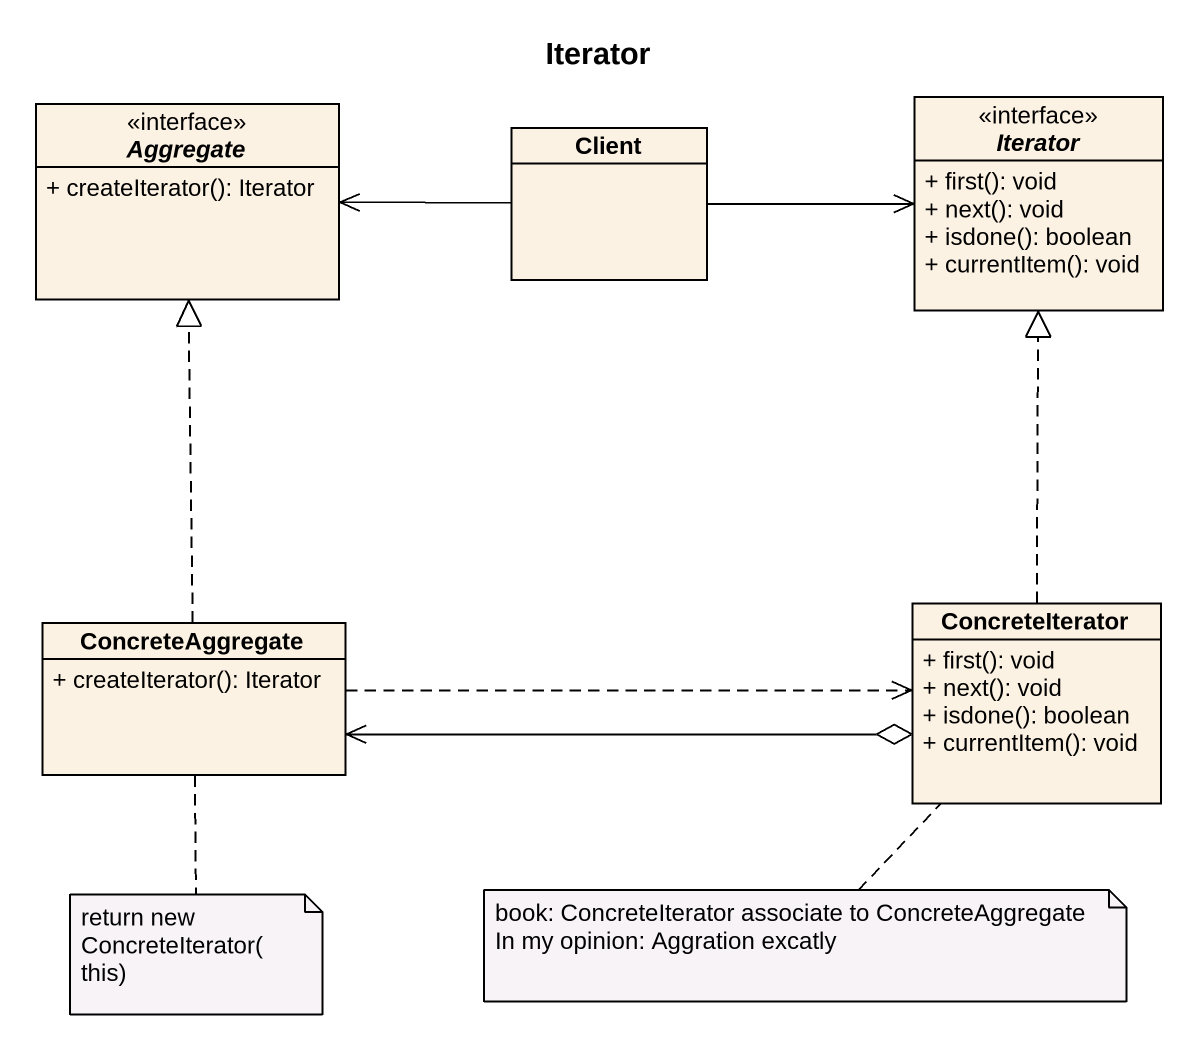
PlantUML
@startuml
title Iterator
hide circle
hide empty members
skinparam classAttributeIconSize 0
interface Aggregate <<interface>> {
  + createIterator(): Iterator
}
interface Iterator <<interface>> {
  + first(): void
  + next(): void
  + isdone(): boolean
  + currentItem(): void
}
class Client
class ConcreteIterator {
  + first(): void
  + next(): void
  + isdone(): boolean
  + currentItem(): void
}
class ConcreteAggregate {
  + createIterator(): Iterator
}
Client -left-> Aggregate
Client -right-> Iterator
ConcreteIterator .up.|> Iterator
ConcreteAggregate .up.|> Aggregate
ConcreteAggregate .right.> ConcreteIterator
ConcreteAggregate <-right-o ConcreteIterator
note bottom of ConcreteAggregate : return new ConcreteIterator(this)
note bottom of ConcreteIterator
  book: ConcreteIterator associate to ConcreteAggregate
  In my opinion: Aggration excatly
end note
@enduml
